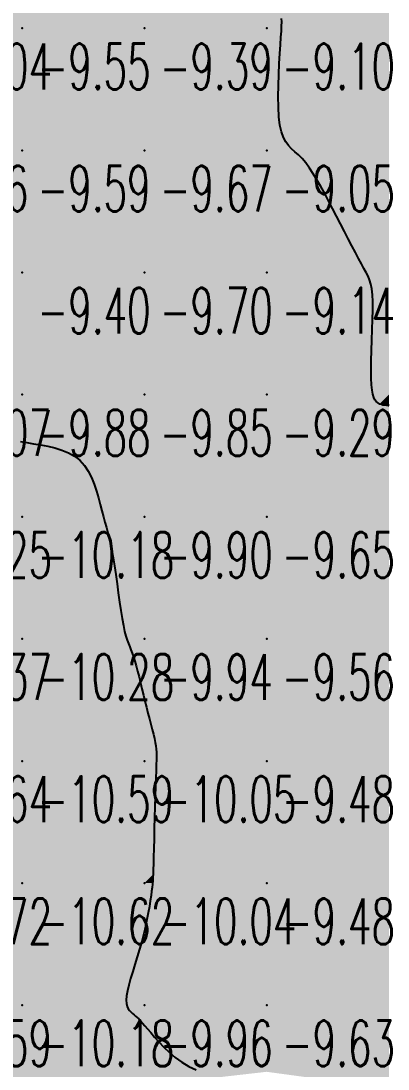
# Model space of a CAD drawing. Header units: millimetres. Extents: x 88261 to 90953, y 390274 to 392322.
# Drawn here: x 90030.1 to 90060.2, y 390662 to 390747.8 of the extents above; entities that cross this region are included whole.
import ezdxf
from ezdxf.enums import TextEntityAlignment as Align

# ---------------------------------------------------------------- set-up
doc = ezdxf.new("R2010")
doc.units = ezdxf.units.MM
doc.header["$LTSCALE"] = 25
for name, color, linetype in [('CN_03_00', 7, 'Continuous'), ('CN_04_00', 242, 'Continuous'), ('COTEAlt', 7, 'Continuous'), ('TN_COLORIAGE', 7, 'Continuous')]:
    doc.layers.add(name, color=color, linetype=linetype)
doc.styles.add('Simplex 1.0', font='Simplex.shx', dxfattribs={"width": 0.99, "height": 2.5})
doc.styles.get("Standard").update_dxf_attribs({"font": 'times.ttf'})

# ---------------------------------------------------------------- blocks, each defined once
blk = doc.blocks.new('COTE')
at = {"color": 0}
blk.add_point((0, 0), dxfattribs=at)
at = {"layer": 'COTEAlt'}
blk.add_attdef('ALT', text='', height=3.75, dxfattribs=at).set_placement((1.25, -1.25), align=Align.TOP_LEFT)

msp = doc.modelspace()

# ---------------------------------------------------------------- linework, layer by layer
at = {"layer": 'CN_03_00', "elevation": -9, "flags": 128}
msp.add_lwpolyline([(90060.28, 390716.377), (90060.076, 390716.367), (90059.906, 390716.373), (90059.761, 390716.392), (90059.636, 390716.425), (90059.523, 390716.47), (90059.416, 390716.526), (90059.31, 390716.595), (90059.206, 390716.689), (90059.107, 390716.823), (90059.017, 390717.01), (90058.938, 390717.266), (90058.873, 390717.605), (90058.826, 390718.042), (90058.8, 390718.59), (90058.795, 390719.258), (90058.808, 390720.022), (90058.833, 390720.849), (90058.864, 390721.71), (90058.895, 390722.572), (90058.92, 390723.406), (90058.934, 390724.179), (90058.929, 390724.86), (90058.903, 390725.427), (90058.852, 390725.896), (90058.777, 390726.289), (90058.676, 390726.63), (90058.549, 390726.944), (90058.396, 390727.254), (90058.215, 390727.583), (90058.007, 390727.956), (90057.77, 390728.39), (90057.509, 390728.881), (90057.228, 390729.42), (90056.929, 390729.997), (90056.618, 390730.602), (90056.297, 390731.224), (90055.972, 390731.855), (90055.645, 390732.484), (90055.32, 390733.102), (90054.998, 390733.703), (90054.68, 390734.279), (90054.364, 390734.824), (90054.053, 390735.332), (90053.745, 390735.796), (90053.441, 390736.211), (90053.142, 390736.569), (90052.847, 390736.869), (90052.563, 390737.132), (90052.292, 390737.382), (90052.041, 390737.644), (90051.815, 390737.943), (90051.618, 390738.304), (90051.455, 390738.752), (90051.332, 390739.313), (90051.251, 390740.001), (90051.208, 390740.793), (90051.196, 390741.657), (90051.21, 390742.56), (90051.241, 390743.468), (90051.285, 390744.348), (90051.334, 390745.169), (90051.381, 390745.897), (90051.422, 390746.507), (90051.454, 390747.008), (90051.474, 390747.419), (90051.481, 390747.756), (90051.473, 390748.037)], dxfattribs=at)
at = {"layer": 'CN_04_00', "elevation": -10, "flags": 128}
msp.add_lwpolyline([(90030.1, 390713.4), (90030.621, 390713.311), (90031.174, 390713.224), (90031.75, 390713.129), (90032.335, 390713.016), (90032.916, 390712.877), (90033.482, 390712.702), (90034.018, 390712.481), (90034.514, 390712.203), (90034.955, 390711.861), (90035.332, 390711.448), (90035.651, 390710.975), (90035.918, 390710.457), (90036.142, 390709.91), (90036.33, 390709.347), (90036.492, 390708.784), (90036.633, 390708.236), (90036.763, 390707.718), (90036.888, 390707.24), (90037.01, 390706.791), (90037.129, 390706.357), (90037.244, 390705.922), (90037.358, 390705.472), (90037.469, 390704.99), (90037.578, 390704.462), (90037.686, 390703.873), (90037.792, 390703.213), (90037.898, 390702.5), (90038.002, 390701.754), (90038.106, 390700.999), (90038.209, 390700.257), (90038.312, 390699.55), (90038.415, 390698.9), (90038.518, 390698.331), (90038.621, 390697.856), (90038.724, 390697.465), (90038.828, 390697.137), (90038.932, 390696.853), (90039.037, 390696.594), (90039.143, 390696.34), (90039.25, 390696.071), (90039.357, 390695.769), (90039.466, 390695.419), (90039.577, 390695.023), (90039.689, 390694.589), (90039.802, 390694.126), (90039.918, 390693.641), (90040.036, 390693.142), (90040.156, 390692.636), (90040.279, 390692.132), (90040.405, 390691.637), (90040.53, 390691.155), (90040.653, 390690.69), (90040.77, 390690.247), (90040.879, 390689.828), (90040.977, 390689.439), (90041.062, 390689.082), (90041.13, 390688.763), (90041.179, 390688.48), (90041.212, 390688.217), (90041.229, 390687.953), (90041.234, 390687.666), (90041.229, 390687.336), (90041.216, 390686.941), (90041.197, 390686.46), (90041.174, 390685.872), (90041.15, 390685.164), (90041.124, 390684.361), (90041.099, 390683.496), (90041.075, 390682.6), (90041.051, 390681.708), (90041.029, 390680.852), (90041.009, 390680.064), (90040.993, 390679.377), (90040.979, 390678.815), (90040.967, 390678.363), (90040.955, 390677.995), (90040.942, 390677.689), (90040.924, 390677.419), (90040.902, 390677.16), (90040.872, 390676.888), (90040.833, 390676.58), (90040.783, 390676.214), (90040.721, 390675.793), (90040.646, 390675.323), (90040.557, 390674.81), (90040.451, 390674.262), (90040.329, 390673.683), (90040.189, 390673.081), (90040.03, 390672.463), (90039.851, 390671.834), (90039.662, 390671.205), (90039.469, 390670.587), (90039.283, 390669.988), (90039.112, 390669.42), (90038.965, 390668.893), (90038.851, 390668.416), (90038.779, 390668.001), (90038.755, 390667.654), (90038.775, 390667.369), (90038.832, 390667.137), (90038.917, 390666.949), (90039.024, 390666.797), (90039.146, 390666.67), (90039.274, 390666.559), (90039.403, 390666.456), (90039.526, 390666.352), (90039.648, 390666.24), (90039.777, 390666.112), (90039.92, 390665.961), (90040.083, 390665.781), (90040.273, 390665.565), (90040.497, 390665.306), (90040.762, 390664.997), (90041.074, 390664.634), (90041.433, 390664.232), (90041.837, 390663.808), (90042.284, 390663.378), (90042.773, 390662.961), (90043.303, 390662.573), (90043.873, 390662.232), (90044.479, 390661.956)], dxfattribs=at)
at = {"layer": 'TN_COLORIAGE', "color": 181}
for points in [[(90021.035, 390747.239, -9.446), (90020.896, 390747.886, -9.446), (90030.249, 390747.239, -9.446), (90030.249, 390757.239, -9.446)], [(90030.249, 390747.239, -9), (90037.658, 390754.649, -9), (90030.249, 390757.239, -9), (90037.232, 390757.239, -9)], [(90030.249, 390747.239, -9), (90037.658, 390754.649, -9), (90040.249, 390747.239, -9), (90040.249, 390753.912, -9)], [(90040.249, 390753.912, -9.386), (90046.958, 390753.949, -9.386), (90040.249, 390747.239, -9.386)], [(90040.249, 390747.239, -9), (90046.958, 390753.949, -9), (90050.249, 390747.239, -9), (90050.249, 390750.788, -9)], [(90051.581, 390748.572, -9.104), (90050.249, 390750.788, -9.104), (90050.249, 390747.239, -9.104)], [(90051.462, 390747.239, -9.104), (90051.581, 390748.572, -9.104), (90050.249, 390747.239, -9.104)], [(90020.249, 390745.862, -9.551), (90021.035, 390747.239, -9.551), (90020.249, 390737.239, -9.551), (90030.249, 390747.239, -9.551)], [(90020.249, 390737.239, -9.551), (90030.249, 390737.239, -9.551), (90030.249, 390747.239, -9.551)], [(90030.249, 390747.239, -9.386), (90030.249, 390737.239, -9.386), (90040.249, 390747.239, -9.386)], [(90030.249, 390737.239, -9.386), (90040.249, 390737.239, -9.386), (90040.249, 390747.239, -9.386)], [(90040.249, 390747.239, -9.104), (90040.249, 390737.239, -9.104), (90050.249, 390747.239, -9.104)], [(90040.249, 390737.239, -9.104), (90050.249, 390737.239, -9.104), (90050.249, 390747.239, -9.104)], [(90050.249, 390747.239, -9), (90051.462, 390747.239, -9), (90050.249, 390737.239, -9), (90050.859, 390737.85, -9)], [(90050.859, 390737.85, -9.049), (90053.094, 390737.239, -9.049), (90050.249, 390737.239, -9.049)], [(90020.249, 390737.239, -9.587), (90020.249, 390727.239, -9.587), (90030.249, 390737.239, -9.587)], [(90020.249, 390727.239, -9.587), (90030.249, 390727.239, -9.587), (90030.249, 390737.239, -9.587)], [(90030.249, 390737.239, -9.672), (90030.249, 390727.239, -9.672), (90040.249, 390737.239, -9.672)], [(90030.249, 390727.239, -9.672), (90040.249, 390727.239, -9.672), (90040.249, 390737.239, -9.672)], [(90040.249, 390737.239, -9.049), (90040.249, 390727.239, -9.049), (90050.249, 390737.239, -9.049)], [(90040.249, 390727.239, -9.049), (90050.249, 390727.239, -9.049), (90050.249, 390737.239, -9.049)], [(90050.249, 390727.239, -9), (90055.616, 390732.606, -9), (90050.249, 390737.239, -9), (90053.094, 390737.239, -9)], [(90055.616, 390732.606, -9.143), (90058.311, 390727.239, -9.143), (90050.249, 390727.239, -9.143)], [(90020.249, 390718.822, -9.403), (90021.349, 390718.339, -9.403), (90020.249, 390727.239, -9.403), (90030.249, 390727.239, -9.403)], [(90024.092, 390717.239, -9.403), (90021.349, 390718.339, -9.403), (90030.249, 390717.239, -9.403), (90030.249, 390727.239, -9.403)], [(90030.249, 390727.239, -9.698), (90030.249, 390717.239, -9.698), (90040.249, 390727.239, -9.698)], [(90030.249, 390717.239, -9.698), (90040.249, 390717.239, -9.698), (90040.249, 390727.239, -9.698)], [(90040.249, 390727.239, -9.143), (90040.249, 390717.239, -9.143), (90050.249, 390727.239, -9.143)], [(90040.249, 390717.239, -9.143), (90050.249, 390717.239, -9.143), (90050.249, 390727.239, -9.143)], [(90050.249, 390717.239, -9), (90059.179, 390726.17, -9), (90050.249, 390727.239, -9), (90058.311, 390727.239, -9)], [(90058.548, 390717.239, -9.287), (90059.179, 390726.17, -9.287), (90050.249, 390717.239, -9.287)], [(90024.092, 390717.239, -9.882), (90027.061, 390714.052, -9.882), (90030.249, 390717.239, -9.882)], [(90030.249, 390713.289, -9.882), (90027.061, 390714.052, -9.882), (90030.249, 390717.239, -9.882)], [(90030.249, 390713.289, -9.847), (90035.669, 390712.66, -9.847), (90030.249, 390717.239, -9.847), (90040.249, 390717.239, -9.847)], [(90036.803, 390707.239, -9.847), (90035.669, 390712.66, -9.847), (90040.249, 390707.239, -9.847), (90040.249, 390717.239, -9.847)], [(90040.249, 390717.239, -9.287), (90040.249, 390707.239, -9.287), (90050.249, 390717.239, -9.287)], [(90040.249, 390707.239, -9.287), (90050.249, 390707.239, -9.287), (90050.249, 390717.239, -9.287)], [(90050.249, 390707.239, -9), (90059.425, 390716.415, -9), (90050.249, 390717.239, -9), (90058.548, 390717.239, -9)], [(90050.249, 390707.239, -9), (90059.425, 390716.415, -9), (90060.249, 390707.239, -9), (90060.249, 390716.255, -9)], [(90036.803, 390707.239, -9.905), (90037.699, 390704.69, -9.905), (90040.249, 390707.239, -9.905)], [(90038.516, 390697.239, -9.905), (90037.699, 390704.69, -9.905), (90040.249, 390697.239, -9.905), (90040.249, 390707.239, -9.905)], [(90040.249, 390707.239, -9.655), (90040.249, 390697.239, -9.655), (90050.249, 390707.239, -9.655)], [(90040.249, 390697.239, -9.655), (90050.249, 390697.239, -9.655), (90050.249, 390707.239, -9.655)], [(90050.249, 390707.239, -9.538), (90050.249, 390697.239, -9.538), (90060.249, 390707.239, -9.538)], [(90050.249, 390697.239, -9.538), (90060.249, 390697.239, -9.538), (90060.249, 390707.239, -9.538)], [(90038.516, 390697.239, -9.942), (90039.345, 390696.336, -9.942), (90040.249, 390697.239, -9.942)], [(90040.249, 390692.033, -9.942), (90039.345, 390696.336, -9.942), (90040.249, 390697.239, -9.942)], [(90040.249, 390692.033, -9.56), (90041.335, 390688.326, -9.56), (90040.249, 390697.239, -9.56), (90050.249, 390697.239, -9.56)], [(90041.335, 390688.326, -9.482), (90041.188, 390687.239, -9.482), (90050.249, 390697.239, -9.482), (90050.249, 390687.239, -9.482)], [(90050.249, 390697.239, -9.249), (90050.249, 390687.239, -9.249), (90060.249, 390697.239, -9.249)], [(90050.249, 390687.239, -9.249), (90060.249, 390687.239, -9.249), (90060.249, 390697.239, -9.249)], [(90040.955, 390677.946, -9.476), (90040.948, 390677.239, -9.476), (90050.249, 390687.239, -9.476), (90050.249, 390677.239, -9.476)], [(90040.955, 390677.946, -9.482), (90041.188, 390687.239, -9.482), (90050.249, 390687.239, -9.482)], [(90050.249, 390687.239, -9.519), (90050.249, 390677.239, -9.519), (90060.249, 390687.239, -9.519)], [(90050.249, 390677.239, -9.519), (90060.249, 390677.239, -9.519), (90060.249, 390687.239, -9.519)], [(90040.249, 390672.574, -9.476), (90040.948, 390677.239, -9.476), (90040.249, 390667.239, -9.476), (90050.249, 390677.239, -9.476)], [(90040.249, 390667.239, -9.476), (90050.249, 390667.239, -9.476), (90050.249, 390677.239, -9.476)], [(90050.249, 390677.239, -9.619), (90050.249, 390667.239, -9.619), (90060.249, 390677.239, -9.619)], [(90050.249, 390667.239, -9.619), (90060.249, 390667.239, -9.619), (90060.249, 390677.239, -9.619)], [(90040.249, 390672.574, -9.955), (90038.235, 390667.239, -9.955), (90040.249, 390667.239, -9.955)], [(90038.235, 390667.239, -9.955), (90039.483, 390666.473, -9.955), (90040.249, 390667.239, -9.955)], [(90040.249, 390665.606, -9.955), (90039.483, 390666.473, -9.955), (90040.249, 390667.239, -9.955)], [(90040.249, 390665.606, -9.631), (90044.094, 390661.085, -9.631), (90040.249, 390667.239, -9.631), (90050.249, 390667.239, -9.631)], [(90044.094, 390661.085, -9.631), (90050.249, 390661.788, -9.631), (90050.249, 390667.239, -9.631)], [(90050.249, 390661.788, -9.539), (90054.252, 390661.242, -9.539), (90050.249, 390667.239, -9.539), (90060.249, 390667.239, -9.539)], [(90057.153, 390657.239, -9.539), (90054.252, 390661.242, -9.539), (90060.249, 390657.239, -9.539), (90060.249, 390667.239, -9.539)]]:
    msp.add_solid(points, dxfattribs=at)
at = {"layer": 'TN_COLORIAGE', "color": 171}
for points in [[(90051.581, 390748.572, -8.245), (90051.462, 390747.239, -8.245), (90060.249, 390757.239, -8.245), (90060.249, 390747.239, -8.245)], [(90050.859, 390737.85, -8.245), (90051.462, 390747.239, -8.245), (90060.249, 390747.239, -8.245)], [(90053.094, 390737.239, -8.245), (90050.859, 390737.85, -8.245), (90060.249, 390737.239, -8.245), (90060.249, 390747.239, -8.245)], [(90053.094, 390737.239, -8.877), (90055.616, 390732.606, -8.877), (90060.249, 390737.239, -8.877)], [(90058.311, 390727.239, -8.877), (90055.616, 390732.606, -8.877), (90060.249, 390727.239, -8.877), (90060.249, 390737.239, -8.877)], [(90058.311, 390727.239, -8.966), (90059.179, 390726.17, -8.966), (90060.249, 390727.239, -8.966)], [(90059.179, 390726.17, -8.941), (90058.548, 390717.239, -8.941), (90060.249, 390727.239, -8.941), (90060.249, 390717.239, -8.941)], [(90058.548, 390717.239, -8.941), (90059.425, 390716.415, -8.941), (90060.249, 390717.239, -8.941)], [(90060.249, 390716.255, -8.941), (90059.425, 390716.415, -8.941), (90060.249, 390717.239, -8.941)]]:
    msp.add_solid(points, dxfattribs=at)
at = {"layer": 'TN_COLORIAGE', "color": 191}
for points in [[(90020.249, 390707.239, -10), (90027.061, 390714.052, -10), (90030.249, 390707.239, -10), (90030.249, 390713.289, -10)], [(90035.669, 390712.66, -10.181), (90030.249, 390713.289, -10.181), (90030.249, 390707.239, -10.181)], [(90035.669, 390712.66, -10.181), (90036.803, 390707.239, -10.181), (90030.249, 390707.239, -10.181)], [(90020.249, 390707.239, -10.181), (90020.249, 390697.239, -10.181), (90030.249, 390707.239, -10.181)], [(90020.249, 390697.239, -10.181), (90030.249, 390697.239, -10.181), (90030.249, 390707.239, -10.181)], [(90030.249, 390697.239, -10), (90037.699, 390704.69, -10), (90030.249, 390707.239, -10), (90036.803, 390707.239, -10)], [(90037.699, 390704.69, -10.278), (90038.516, 390697.239, -10.278), (90030.249, 390697.239, -10.278)], [(90020.249, 390697.239, -10.278), (90020.249, 390687.239, -10.278), (90030.249, 390697.239, -10.278)], [(90020.249, 390687.239, -10.278), (90030.249, 390687.239, -10.278), (90030.249, 390697.239, -10.278)], [(90030.249, 390687.239, -10), (90039.345, 390696.336, -10), (90030.249, 390697.239, -10), (90038.516, 390697.239, -10)], [(90030.249, 390687.239, -10), (90039.345, 390696.336, -10), (90040.249, 390687.239, -10), (90040.249, 390692.033, -10)], [(90041.335, 390688.326, -10.054), (90040.249, 390692.033, -10.054), (90040.249, 390687.239, -10.054)], [(90041.188, 390687.239, -10.054), (90041.335, 390688.326, -10.054), (90040.249, 390687.239, -10.054)], [(90020.249, 390687.239, -10.587), (90020.249, 390677.239, -10.587), (90030.249, 390687.239, -10.587)], [(90020.249, 390677.239, -10.587), (90030.249, 390677.239, -10.587), (90030.249, 390687.239, -10.587)], [(90030.249, 390687.239, -10.054), (90030.249, 390677.239, -10.054), (90040.249, 390687.239, -10.054)], [(90030.249, 390677.239, -10.054), (90040.249, 390677.239, -10.054), (90040.249, 390687.239, -10.054)], [(90040.249, 390687.239, -10), (90041.188, 390687.239, -10), (90040.249, 390677.239, -10), (90040.955, 390677.946, -10)], [(90040.948, 390677.239, -10.039), (90040.955, 390677.946, -10.039), (90040.249, 390677.239, -10.039)], [(90020.249, 390677.239, -10.618), (90020.249, 390667.239, -10.618), (90030.249, 390677.239, -10.618)], [(90020.249, 390667.239, -10.618), (90030.249, 390667.239, -10.618), (90030.249, 390677.239, -10.618)], [(90030.249, 390677.239, -10.039), (90030.249, 390667.239, -10.039), (90040.249, 390677.239, -10.039)], [(90030.249, 390667.239, -10), (90038.235, 390667.239, -10), (90040.249, 390677.239, -10), (90040.249, 390672.574, -10)], [(90040.948, 390677.239, -10.039), (90040.249, 390672.574, -10.039), (90040.249, 390677.239, -10.039)], [(90020.249, 390667.239, -10.179), (90020.249, 390657.239, -10.179), (90030.249, 390667.239, -10.179)], [(90020.249, 390657.239, -10.179), (90030.249, 390657.239, -10.179), (90030.249, 390667.239, -10.179)], [(90030.249, 390657.239, -10), (90039.483, 390666.473, -10), (90030.249, 390667.239, -10), (90038.235, 390667.239, -10)], [(90030.249, 390657.239, -10), (90039.483, 390666.473, -10), (90040.249, 390657.239, -10), (90040.249, 390665.606, -10)], [(90044.094, 390661.085, -10.23), (90040.249, 390665.606, -10.23), (90040.249, 390657.239, -10.23)]]:
    msp.add_solid(points, dxfattribs=at)

# ---------------------------------------------------------------- block references
at = {"layer": 'COTEAlt'}
ref = msp.add_blockref('COTE', (90020.249, 390747.239), dxfattribs=at)
ref.add_attrib('ALT', '-10.04', dxfattribs={"height": 3.75, "style": 'Simplex 1.0', "width": 0.6}).set_placement((90021.499, 390745.989), align=Align.TOP_LEFT)
ref = msp.add_blockref('COTE', (90030.249, 390747.239), dxfattribs=at)
ref.add_attrib('ALT', '-9.55', dxfattribs={"height": 3.75, "style": 'Simplex 1.0', "width": 0.6}).set_placement((90031.499, 390745.989), align=Align.TOP_LEFT)
ref = msp.add_blockref('COTE', (90040.249, 390747.239), dxfattribs=at)
ref.add_attrib('ALT', '-9.39', dxfattribs={"height": 3.75, "style": 'Simplex 1.0', "width": 0.6}).set_placement((90041.499, 390745.989), align=Align.TOP_LEFT)
ref = msp.add_blockref('COTE', (90050.249, 390747.239), dxfattribs=at)
ref.add_attrib('ALT', '-9.10', dxfattribs={"height": 3.75, "style": 'Simplex 1.0', "width": 0.6}).set_placement((90051.499, 390745.989), align=Align.TOP_LEFT)
ref = msp.add_blockref('COTE', (90020.249, 390737.239), dxfattribs=at)
ref.add_attrib('ALT', '-9.76', dxfattribs={"height": 3.75, "style": 'Simplex 1.0', "width": 0.6}).set_placement((90021.499, 390735.989), align=Align.TOP_LEFT)
ref = msp.add_blockref('COTE', (90030.249, 390737.239), dxfattribs=at)
ref.add_attrib('ALT', '-9.59', dxfattribs={"height": 3.75, "style": 'Simplex 1.0', "width": 0.6}).set_placement((90031.499, 390735.989), align=Align.TOP_LEFT)
ref = msp.add_blockref('COTE', (90040.249, 390737.239), dxfattribs=at)
ref.add_attrib('ALT', '-9.67', dxfattribs={"height": 3.75, "style": 'Simplex 1.0', "width": 0.6}).set_placement((90041.499, 390735.989), align=Align.TOP_LEFT)
ref = msp.add_blockref('COTE', (90050.249, 390737.239), dxfattribs=at)
ref.add_attrib('ALT', '-9.05', dxfattribs={"height": 3.75, "style": 'Simplex 1.0', "width": 0.6}).set_placement((90051.499, 390735.989), align=Align.TOP_LEFT)
ref = msp.add_blockref('COTE', (90030.249, 390727.239), dxfattribs=at)
ref.add_attrib('ALT', '-9.40', dxfattribs={"height": 3.75, "style": 'Simplex 1.0', "width": 0.6}).set_placement((90031.499, 390725.989), align=Align.TOP_LEFT)
ref = msp.add_blockref('COTE', (90040.249, 390727.239), dxfattribs=at)
ref.add_attrib('ALT', '-9.70', dxfattribs={"height": 3.75, "style": 'Simplex 1.0', "width": 0.6}).set_placement((90041.499, 390725.989), align=Align.TOP_LEFT)
ref = msp.add_blockref('COTE', (90050.249, 390727.239), dxfattribs=at)
ref.add_attrib('ALT', '-9.14', dxfattribs={"height": 3.75, "style": 'Simplex 1.0', "width": 0.6}).set_placement((90051.499, 390725.989), align=Align.TOP_LEFT)
ref = msp.add_blockref('COTE', (90020.249, 390717.239), dxfattribs=at)
ref.add_attrib('ALT', '-10.07', dxfattribs={"height": 3.75, "style": 'Simplex 1.0', "width": 0.6}).set_placement((90021.499, 390715.989), align=Align.TOP_LEFT)
ref = msp.add_blockref('COTE', (90030.249, 390717.239), dxfattribs=at)
ref.add_attrib('ALT', '-9.88', dxfattribs={"height": 3.75, "style": 'Simplex 1.0', "width": 0.6}).set_placement((90031.499, 390715.989), align=Align.TOP_LEFT)
ref = msp.add_blockref('COTE', (90040.249, 390717.239), dxfattribs=at)
ref.add_attrib('ALT', '-9.85', dxfattribs={"height": 3.75, "style": 'Simplex 1.0', "width": 0.6}).set_placement((90041.499, 390715.989), align=Align.TOP_LEFT)
ref = msp.add_blockref('COTE', (90050.249, 390717.239), dxfattribs=at)
ref.add_attrib('ALT', '-9.29', dxfattribs={"height": 3.75, "style": 'Simplex 1.0', "width": 0.6}).set_placement((90051.499, 390715.989), align=Align.TOP_LEFT)
ref = msp.add_blockref('COTE', (90020.249, 390707.239), dxfattribs=at)
ref.add_attrib('ALT', '-10.25', dxfattribs={"height": 3.75, "style": 'Simplex 1.0', "width": 0.6}).set_placement((90021.499, 390705.989), align=Align.TOP_LEFT)
ref = msp.add_blockref('COTE', (90030.249, 390707.239), dxfattribs=at)
ref.add_attrib('ALT', '-10.18', dxfattribs={"height": 3.75, "style": 'Simplex 1.0', "width": 0.6}).set_placement((90031.499, 390705.989), align=Align.TOP_LEFT)
ref = msp.add_blockref('COTE', (90040.249, 390707.239), dxfattribs=at)
ref.add_attrib('ALT', '-9.90', dxfattribs={"height": 3.75, "style": 'Simplex 1.0', "width": 0.6}).set_placement((90041.499, 390705.989), align=Align.TOP_LEFT)
ref = msp.add_blockref('COTE', (90050.249, 390707.239), dxfattribs=at)
ref.add_attrib('ALT', '-9.65', dxfattribs={"height": 3.75, "style": 'Simplex 1.0', "width": 0.6}).set_placement((90051.499, 390705.989), align=Align.TOP_LEFT)
ref = msp.add_blockref('COTE', (90020.249, 390697.239), dxfattribs=at)
ref.add_attrib('ALT', '-10.37', dxfattribs={"height": 3.75, "style": 'Simplex 1.0', "width": 0.6}).set_placement((90021.499, 390695.989), align=Align.TOP_LEFT)
ref = msp.add_blockref('COTE', (90030.249, 390697.239), dxfattribs=at)
ref.add_attrib('ALT', '-10.28', dxfattribs={"height": 3.75, "style": 'Simplex 1.0', "width": 0.6}).set_placement((90031.499, 390695.989), align=Align.TOP_LEFT)
ref = msp.add_blockref('COTE', (90040.249, 390697.239), dxfattribs=at)
ref.add_attrib('ALT', '-9.94', dxfattribs={"height": 3.75, "style": 'Simplex 1.0', "width": 0.6}).set_placement((90041.499, 390695.989), align=Align.TOP_LEFT)
ref = msp.add_blockref('COTE', (90050.249, 390697.239), dxfattribs=at)
ref.add_attrib('ALT', '-9.56', dxfattribs={"height": 3.75, "style": 'Simplex 1.0', "width": 0.6}).set_placement((90051.499, 390695.989), align=Align.TOP_LEFT)
ref = msp.add_blockref('COTE', (90020.249, 390687.239), dxfattribs=at)
ref.add_attrib('ALT', '-10.64', dxfattribs={"height": 3.75, "style": 'Simplex 1.0', "width": 0.6}).set_placement((90021.499, 390685.989), align=Align.TOP_LEFT)
ref = msp.add_blockref('COTE', (90030.249, 390687.239), dxfattribs=at)
ref.add_attrib('ALT', '-10.59', dxfattribs={"height": 3.75, "style": 'Simplex 1.0', "width": 0.6}).set_placement((90031.499, 390685.989), align=Align.TOP_LEFT)
ref = msp.add_blockref('COTE', (90040.249, 390687.239), dxfattribs=at)
ref.add_attrib('ALT', '-10.05', dxfattribs={"height": 3.75, "style": 'Simplex 1.0', "width": 0.6}).set_placement((90041.499, 390685.989), align=Align.TOP_LEFT)
ref = msp.add_blockref('COTE', (90050.249, 390687.239), dxfattribs=at)
ref.add_attrib('ALT', '-9.48', dxfattribs={"height": 3.75, "style": 'Simplex 1.0', "width": 0.6}).set_placement((90051.499, 390685.989), align=Align.TOP_LEFT)
ref = msp.add_blockref('COTE', (90020.249, 390677.239), dxfattribs=at)
ref.add_attrib('ALT', '-10.72', dxfattribs={"height": 3.75, "style": 'Simplex 1.0', "width": 0.6}).set_placement((90021.499, 390675.989), align=Align.TOP_LEFT)
ref = msp.add_blockref('COTE', (90030.249, 390677.239), dxfattribs=at)
ref.add_attrib('ALT', '-10.62', dxfattribs={"height": 3.75, "style": 'Simplex 1.0', "width": 0.6}).set_placement((90031.499, 390675.989), align=Align.TOP_LEFT)
ref = msp.add_blockref('COTE', (90040.249, 390677.239), dxfattribs=at)
ref.add_attrib('ALT', '-10.04', dxfattribs={"height": 3.75, "style": 'Simplex 1.0', "width": 0.6}).set_placement((90041.499, 390675.989), align=Align.TOP_LEFT)
ref = msp.add_blockref('COTE', (90050.249, 390677.239), dxfattribs=at)
ref.add_attrib('ALT', '-9.48', dxfattribs={"height": 3.75, "style": 'Simplex 1.0', "width": 0.6}).set_placement((90051.499, 390675.989), align=Align.TOP_LEFT)
ref = msp.add_blockref('COTE', (90020.249, 390667.239), dxfattribs=at)
ref.add_attrib('ALT', '-10.59', dxfattribs={"height": 3.75, "style": 'Simplex 1.0', "width": 0.6}).set_placement((90021.499, 390665.989), align=Align.TOP_LEFT)
ref = msp.add_blockref('COTE', (90030.249, 390667.239), dxfattribs=at)
ref.add_attrib('ALT', '-10.18', dxfattribs={"height": 3.75, "style": 'Simplex 1.0', "width": 0.6}).set_placement((90031.499, 390665.989), align=Align.TOP_LEFT)
ref = msp.add_blockref('COTE', (90040.249, 390667.239), dxfattribs=at)
ref.add_attrib('ALT', '-9.96', dxfattribs={"height": 3.75, "style": 'Simplex 1.0', "width": 0.6}).set_placement((90041.499, 390665.989), align=Align.TOP_LEFT)
ref = msp.add_blockref('COTE', (90050.249, 390667.239), dxfattribs=at)
ref.add_attrib('ALT', '-9.63', dxfattribs={"height": 3.75, "style": 'Simplex 1.0', "width": 0.6}).set_placement((90051.499, 390665.989), align=Align.TOP_LEFT)

doc.saveas('drawing.dxf')
